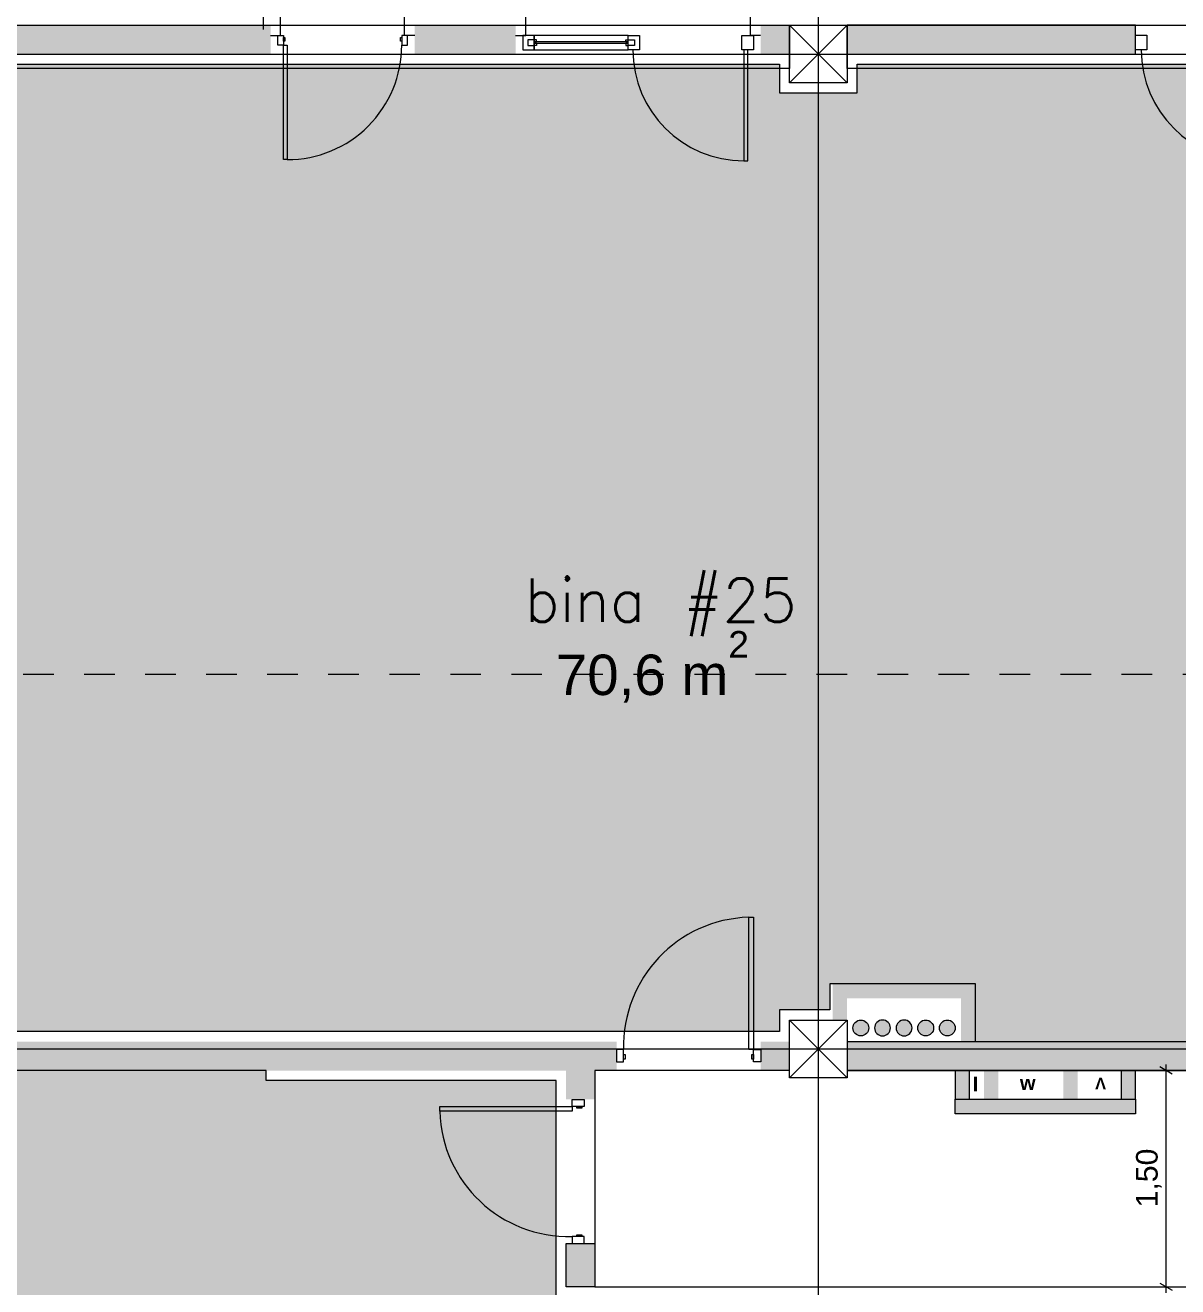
# Model space of a CAD drawing. Header units: metres. Extents: x 476297 to 476657, y 4620828 to 4621206.
# Drawn here: x 476392.25 to 476400.25, y 4621073.07 to 4621081.82 of the extents above; entities that cross this region are included whole.
import ezdxf

# ---------------------------------------------------------------- set-up
doc = ezdxf.new("R2010")
doc.units = ezdxf.units.M
doc.header["$MEASUREMENT"] = 0
doc.linetypes.add('Dashed', pattern=[0.423333, 0.211667, -0.211667])
for name, color, linetype in [('2D Drafting - General_Pen_No__1', 7, 'Continuous'), ('2D Drafting - General_Pen_No__1_Pen_No__7', 7, 'Continuous'), ('2D Drafting - General_Pen_No__250', 7, 'Continuous'), ('2D Drafting - General_Pen_No__250_Pen_No__7', 7, 'Continuous'), ('2D Drafting - General_Pen_No__7', 7, 'Continuous'), ('2D Drafting - General_Pen_No__7_Pen_No__1', 7, 'Continuous'), ('2D Drafting - General_Pen_No__7_Pen_No__7', 7, 'Continuous'), ('a-iataki_Pen_No__1', 7, 'Continuous'), ('Annotation - Text_Pen_No__7', 7, 'Continuous'), ('Doors_Pen_No__7_Pen_No__1', 7, 'Continuous'), ('Doors_Pen_No__7_Pen_No__7', 7, 'Continuous'), ('G-Anno-Nplt', 7, 'Continuous'), ('kar-panjara_Pen_No__7_Pen_No__1', 7, 'Continuous'), ('kar-panjara_Pen_No__7_Pen_No__7', 7, 'Continuous'), ('New.', 7, 'Continuous'), ('New0_Pen_No__250', 7, 'Continuous'), ('New2D Drafting - General_Pen_No__30_Pen_No__9_Pen_No__9', 7, 'Continuous'), ('NewDoors_Pen_No__7_Pen_No__7', 7, 'Continuous'), ('Newshenobebi', 7, 'Continuous'), ('shaxtebi da milebi_Pen_No__1_Pen_No__1', 7, 'Continuous'), ('shaxtebi da milebi_Pen_No__5_Pen_No__5', 7, 'Continuous'), ('zoma', 7, 'Continuous'), ('zoma_Pen_No__5', 7, 'Continuous')]:
    doc.layers.add(name, color=color, linetype=linetype)
doc.styles.add('GENERATED_STYLE_1', font='arial.ttf')
doc.styles.add('GENERATED_STYLE_2', font='arial.ttf')
doc.styles.add('GENERATED_STYLE_5', font='arialbd.ttf')
doc.dimstyles.new('GENERATED_STYLE__1', dxfattribs={"dimtxt": 0.2, "dimasz": 0.064421, "dimexe": 0.18, "dimexo": 0.003, "dimgap": 0.09, "dimtad": 1, "dimtih": 1, "dimtoh": 1, "dimzin": 0, "dimdsep": 46, "dimtxsty": 'GENERATED_STYLE_2', "dimblk": 'ARROWHEAD_2', "dimblk1": 'ARROWHEAD_2', "dimblk2": 'ARROWHEAD_2', "dimcen": 0.09, "dimclrd": 142, "dimclre": 142, "dimclrt": 142, "dimadec": 0, "dimazin": 0, "dimtfac": 1, "dimtdec": 4, "dimtmove": 0, "dimatfit": 3, "dimfxl": 1, "dimtolj": 1, "dimtzin": 0, "dimarcsym": 0})
doc.dimstyles.new('GENERATED_STYLE__7', dxfattribs={"dimtxt": 0.15, "dimasz": 0.064421, "dimexe": 0.18, "dimexo": 0.003, "dimgap": 0.09, "dimtad": 1, "dimzin": 0, "dimdsep": 46, "dimtxsty": 'GENERATED_STYLE_2', "dimblk": 'ARROWHEAD_2', "dimblk1": 'ARROWHEAD_2', "dimblk2": 'ARROWHEAD_2', "dimcen": 0.09, "dimclrd": 142, "dimclre": 142, "dimclrt": 142, "dimadec": 0, "dimazin": 0, "dimtfac": 1, "dimtdec": 4, "dimtmove": 0, "dimatfit": 3, "dimfxl": 1, "dimtolj": 1, "dimtzin": 0, "dimarcsym": 0})
doc.dimstyles.new('GENERATED_STYLE__9', dxfattribs={"dimtxt": 0.5, "dimasz": 0.228, "dimexe": 0.18, "dimexo": 0.003, "dimgap": 0.09, "dimtad": 1, "dimzin": 0, "dimdsep": 46, "dimtxsty": 'GENERATED_STYLE_2', "dimblk": 'ARROWHEAD_2', "dimblk1": 'ARROWHEAD_2', "dimblk2": 'ARROWHEAD_2', "dimcen": 0.09, "dimclrd": 1, "dimclre": 1, "dimclrt": 1, "dimadec": 0, "dimazin": 0, "dimtfac": 1, "dimtdec": 4, "dimtmove": 0, "dimatfit": 3, "dimfxl": 1, "dimtolj": 1, "dimtzin": 0, "dimarcsym": 0})

# ---------------------------------------------------------------- blocks, each defined once
blk = doc.blocks.new('*D146', base_point=(476844.5271, 4621385.791))
at = {"layer": 'zoma', "color": 142, "linetype": 'Continuous', "lineweight": 0, "transparency": 16777216}
for p, q in [((476400.1675, 4621074.612), (476400.1675, 4621074.5706)), ((476400.1039, 4621074.5706), (476400.231, 4621074.5706)), ((476400.2099, 4621074.5461), (476400.1251, 4621074.5951)), ((476400.1675, 4621074.5706), (476400.1675, 4621073.0706)), ((476400.1039, 4621073.0706), (476400.231, 4621073.0706)), ((476400.1251, 4621073.0951), (476400.2099, 4621073.0461)), ((476400.1675, 4621073.0706), (476400.1675, 4621073.0291))]:
    blk.add_line(p, q, dxfattribs=at)
at = {"layer": 'zoma', "color": 142, "lineweight": 0, "transparency": 16777216, "insert": (476400.1375, 4621073.621), "char_height": 0.15, "attachment_point": 7, "rotation": 90.00001, "style": 'GENERATED_STYLE_2'}
blk.add_mtext('\\A1;{\\pql;\\fArial CYR|b0|i0|c204|p34;1,50}', dxfattribs=at)
blk = doc.blocks.new('ARROWHEAD_2')
at = {"color": 0, "linetype": 'Continuous', "lineweight": 0}
for p, q in [((-0.378, -0.655), (0.378, 0.655)), ((0, 0), (-1, 0))]:
    blk.add_line(p, q, dxfattribs=at)
blk = doc.blocks.new('*D170', base_point=(476844.5271, 4621385.791))
at = {"layer": 'zoma', "color": 1, "linetype": 'Continuous', "lineweight": 0, "transparency": 16777216}
for p, q in [((476390.6558, 4621089.8057), (476390.6558, 4621089.9524)), ((476390.8058, 4621089.7191), (476390.5058, 4621089.8923)), ((476390.8808, 4621089.8057), (476390.4308, 4621089.8057)), ((476390.6557, 4621081.821), (476390.6558, 4621089.8057)), ((476390.5057, 4621081.9076), (476390.8057, 4621081.7344)), ((476390.8807, 4621081.821), (476390.4307, 4621081.821)), ((476390.6557, 4621081.6743), (476390.6557, 4621081.821))]:
    blk.add_line(p, q, dxfattribs=at)
at = {"layer": 'zoma', "color": 1, "lineweight": 0, "transparency": 16777216, "insert": (476390.5557, 4621084.9585), "char_height": 0.5, "attachment_point": 7, "rotation": 89.9995, "style": 'GENERATED_STYLE_2'}
blk.add_mtext('\\A1;{\\pql;\\fArial CYR|b0|i0|c204|p34;54.31}', dxfattribs=at)
blk = doc.blocks.new('*D336', base_point=(476844.5271, 4621385.791))
at = {"layer": 'zoma', "color": 142, "linetype": 'Continuous', "lineweight": 0, "transparency": 16777216}
for p, q in [((476391.0795, 4621099.6333), (476391.0305, 4621099.5485)), ((476391.055, 4621099.5273), (476391.055, 4621099.6545)), ((476397.5795, 4621099.6333), (476397.5305, 4621099.5485)), ((476397.555, 4621099.5273), (476397.555, 4621099.6545)), ((476391.055, 4621099.5909), (476397.555, 4621099.5909))]:
    blk.add_line(p, q, dxfattribs=at)
at = {"layer": 'zoma', "color": 142, "lineweight": 0, "transparency": 16777216, "char_height": 0.2, "attachment_point": 7, "style": 'GENERATED_STYLE_2'}
for s, insert in [('\\A1;{\\pql;\\fArial CYR|b0|i0|c204|p34;6,50}', (476394.039, 4621099.6309)), ('\\A1;{\\pql;\\fArial CYR|b0|i0|c204|p34;0,40}', (476396.9984, 4621099.6309))]:
    blk.add_mtext(s, dxfattribs=dict(at, insert=insert))
blk = doc.blocks.new('*D337', base_point=(476844.5271, 4621385.791))
at = {"layer": 'zoma', "color": 142, "linetype": 'Continuous', "lineweight": 0, "transparency": 16777216}
for p, q in [((476397.5795, 4621099.6333), (476397.5305, 4621099.5485)), ((476397.555, 4621099.5273), (476397.555, 4621099.6545)), ((476397.9795, 4621099.6333), (476397.9305, 4621099.5485)), ((476397.955, 4621099.5273), (476397.955, 4621099.6545)), ((476397.555, 4621099.5909), (476397.955, 4621099.5909))]:
    blk.add_line(p, q, dxfattribs=at)
blk = doc.blocks.new('*D338', base_point=(476844.5271, 4621385.791))
at = {"layer": 'zoma', "color": 142, "linetype": 'Continuous', "lineweight": 0, "transparency": 16777216}
for p, q in [((476397.9795, 4621099.6333), (476397.9305, 4621099.5485)), ((476397.955, 4621099.5273), (476397.955, 4621099.6545)), ((476404.4795, 4621099.6333), (476404.4305, 4621099.5485)), ((476404.455, 4621099.5273), (476404.455, 4621099.6545)), ((476397.955, 4621099.5909), (476404.455, 4621099.5909))]:
    blk.add_line(p, q, dxfattribs=at)
at = {"layer": 'zoma', "color": 142, "lineweight": 0, "transparency": 16777216, "char_height": 0.2, "attachment_point": 7, "style": 'GENERATED_STYLE_2'}
for s, insert in [('\\A1;{\\pql;\\fArial CYR|b0|i0|c204|p34;6,50}', (476400.939, 4621099.6309)), ('\\A1;{\\pql;\\fArial CYR|b0|i0|c204|p34;0,40}', (476403.8984, 4621099.6309))]:
    blk.add_mtext(s, dxfattribs=dict(at, insert=insert))

msp = doc.modelspace()

# ---------------------------------------------------------------- hatches: boundary and pattern name
at = {"layer": '2D Drafting - General_Pen_No__250', "linetype": 'Continuous', "lineweight": 0}
msp.add_hatch(color=7, dxfattribs=at).paths.add_polyline_path([(476399.8556, 4621074.5706), (476399.8556, 4621074.3712), (476399.9556, 4621074.3712), (476399.9556, 4621074.5706)])
at = {"layer": '2D Drafting - General_Pen_No__250_Pen_No__7', "linetype": 'Continuous', "lineweight": 0}
for points in [[(476393.9558, 4621081.8206), (476391.0558, 4621081.8206), (476391.0558, 4621081.6206), (476393.9558, 4621081.6206)], [(476395.6558, 4621081.6206), (476395.6558, 4621081.8206), (476394.9558, 4621081.8206), (476394.9558, 4621081.6206)], [(476397.5558, 4621081.8206), (476397.3558, 4621081.8206), (476397.3558, 4621081.6206), (476397.5558, 4621081.6206)], [(476397.9558, 4621081.8206), (476397.9558, 4621081.6206), (476399.9558, 4621081.6206), (476399.9558, 4621081.8206)], [(476397.8559, 4621075.1706), (476397.9558, 4621075.1706), (476398.846, 4621075.1706), (476398.846, 4621074.7706), (476398.7458, 4621074.7706), (476398.7458, 4621075.0706), (476397.9558, 4621075.0706), (476397.9558, 4621074.9206), (476397.8559, 4621074.9206)], [(476391.0558, 4621074.5706), (476396.3562, 4621074.5706), (476396.3562, 4621074.7706), (476391.0558, 4621074.7706)], [(476397.3562, 4621074.5706), (476397.5558, 4621074.5706), (476397.5558, 4621074.7706), (476397.3562, 4621074.7706)], [(476397.9558, 4621074.5706), (476401.5558, 4621074.5706), (476401.5558, 4621074.7706), (476397.9558, 4621074.7706)], [(476396.0065, 4621074.5706), (476396.2065, 4621074.5706), (476396.2065, 4621074.3702), (476396.0065, 4621074.3702)], [(476396.0065, 4621073.3702), (476396.2065, 4621073.3702), (476396.2065, 4621073.0704), (476396.0065, 4621073.0704)]]:
    msp.add_hatch(color=7, dxfattribs=at).paths.add_polyline_path(points)
at = {"layer": 'G-Anno-Nplt', "linetype": 'Continuous', "lineweight": 0}
for points in [[(476401.5558, 4621076.2206), (476401.5558, 4621074.7706), (476398.846, 4621074.7706), (476398.846, 4621075.1706), (476397.8358, 4621075.1706), (476397.8358, 4621074.9906), (476397.4858, 4621074.9906), (476397.4858, 4621074.8406), (476391.1258, 4621074.8406), (476391.1258, 4621074.9908), (476390.9258, 4621074.9908), (476390.9258, 4621081.3506), (476391.1258, 4621081.3506), (476391.1258, 4621081.5506), (476397.4858, 4621081.5506), (476397.4858, 4621081.3506), (476398.0258, 4621081.3506), (476398.0258, 4621081.5506), (476401.4858, 4621081.5506), (476401.4858, 4621076.2206)], [(476397.5858, 4621064.5906), (476397.5858, 4621070.9506), (476397.4858, 4621070.9506), (476397.4858, 4621071.4906), (476397.5858, 4621071.4906), (476397.5858, 4621072.4006), (476397.1456, 4621072.4006), (476397.1456, 4621072.8006), (476395.9365, 4621072.8006), (476395.9365, 4621074.5006), (476393.9258, 4621074.5006), (476393.9258, 4621074.5706), (476391.2558, 4621074.5706), (476391.2558, 4621074.1004), (476390.8558, 4621074.1004), (476390.8558, 4621072.6706), (476390.9258, 4621072.6706), (476390.9258, 4621072.0723), (476391.3258, 4621072.0723), (476391.3258, 4621071.2501), (476391.1258, 4621071.2501), (476391.1258, 4621070.9506), (476390.9258, 4621070.9506), (476390.9258, 4621064.5906), (476391.1258, 4621064.5906), (476391.1258, 4621064.3906), (476397.4858, 4621064.3906), (476397.4858, 4621064.5906)]]:
    msp.add_hatch(color=167, dxfattribs=at).paths.add_polyline_path(points)
at = {"layer": 'New2D Drafting - General_Pen_No__30_Pen_No__9_Pen_No__9', "linetype": 'Continuous', "lineweight": 0}
for points in [[(476398.8056, 4621074.5706), (476398.7056, 4621074.5706), (476398.7056, 4621074.3708), (476398.8056, 4621074.3708)], [(476399.0056, 4621074.5706), (476398.9056, 4621074.5706), (476398.9056, 4621074.3709), (476399.0056, 4621074.3709)], [(476399.5556, 4621074.3709), (476399.5556, 4621074.5707), (476399.4556, 4621074.5707), (476399.4556, 4621074.3709)], [(476399.9556, 4621074.2709), (476398.7056, 4621074.2709), (476398.7056, 4621074.3709), (476399.9556, 4621074.3709)]]:
    msp.add_hatch(color=7, dxfattribs=at).paths.add_polyline_path(points)
at = {"layer": 'shaxtebi da milebi_Pen_No__1_Pen_No__1', "linetype": 'Continuous', "lineweight": 0}
msp.add_hatch(color=1, dxfattribs=at).paths.add_polyline_path([(476398.1058, 4621074.8657, 1), (476397.9958, 4621074.8657, 1)])
at = {"layer": 'shaxtebi da milebi_Pen_No__5_Pen_No__5', "linetype": 'Continuous', "lineweight": 0}
for color, points in [(5, [(476398.2008, 4621074.9207, 1), (476398.2008, 4621074.8107, 1)]), (5, [(476398.3508, 4621074.9207, 1), (476398.3508, 4621074.8107, 1)]), (251, [(476398.5558, 4621074.8657, -1), (476398.4458, 4621074.8657, -1)]), (251, [(476398.7058, 4621074.8657, -1), (476398.5958, 4621074.8657, -1)])]:
    msp.add_hatch(color=color, dxfattribs=at).paths.add_polyline_path(points)

# ---------------------------------------------------------------- linework, layer by layer
at = {"layer": '2D Drafting - General_Pen_No__1', "color": 7, "linetype": 'Continuous', "lineweight": 0}
for p, q in [((476397.5558, 4621081.4206), (476397.9558, 4621081.8206)), ((476397.9558, 4621081.4206), (476397.5558, 4621081.8206)), ((476397.5558, 4621074.5206), (476397.9558, 4621074.9206)), ((476397.9558, 4621074.5206), (476397.5558, 4621074.9206))]:
    msp.add_line(p, q, dxfattribs=at)
at = {"layer": '2D Drafting - General_Pen_No__1', "color": 7, "linetype": 'Continuous', "lineweight": 0, "flags": 128}
for points in [[(476397.5558, 4621081.5206), (476391.0558, 4621081.5206), (476391.0558, 4621081.8206), (476397.5558, 4621081.8206)], [(476397.9558, 4621081.4206), (476397.5558, 4621081.4206), (476397.5558, 4621081.8206), (476397.9558, 4621081.8206)], [(476404.4558, 4621081.5206), (476397.9558, 4621081.5206), (476397.9558, 4621081.8206), (476404.4558, 4621081.8206)], [(476397.9558, 4621074.5206), (476397.5558, 4621074.5206), (476397.5558, 4621074.9206), (476397.9558, 4621074.9206)]]:
    msp.add_lwpolyline(points, close=True, dxfattribs=at)
at = {"layer": '2D Drafting - General_Pen_No__1_Pen_No__7', "color": 7, "linetype": 'Continuous', "lineweight": 0}
for centre, start, end in [((476397.2984, 4621074.7403), 91.60381, 181.60381), ((476396.023, 4621074.3125), 181.60381, 271.60381)]:
    msp.add_arc(centre, 0.8932, start, end, dxfattribs=at)
at = {"layer": '2D Drafting - General_Pen_No__250', "color": 7, "linetype": 'Continuous', "lineweight": 0, "flags": 128}
msp.add_lwpolyline([(476399.8556, 4621074.5706), (476399.8556, 4621074.3712), (476399.9556, 4621074.3712), (476399.9556, 4621074.5706)], close=True, dxfattribs=at)
at = {"layer": '2D Drafting - General_Pen_No__250_Pen_No__7', "color": 7, "linetype": 'Continuous', "lineweight": 0, "flags": 128}
for points in [[(476397.9558, 4621081.8206), (476397.9558, 4621081.6206), (476399.9558, 4621081.6206), (476399.9558, 4621081.8206)], [(476397.9558, 4621074.5706), (476401.5558, 4621074.5706), (476401.5558, 4621074.7706), (476397.9558, 4621074.7706)], [(476396.0065, 4621073.3702), (476396.2065, 4621073.3702), (476396.2065, 4621073.0704), (476396.0065, 4621073.0704)]]:
    msp.add_lwpolyline(points, close=True, dxfattribs=at)
at = {"layer": '2D Drafting - General_Pen_No__7', "color": 7, "linetype": 'Continuous', "lineweight": 0, "flags": 128}
for points in [[(476393.9558, 4621081.7504), (476394.0258, 4621081.7504), (476394.0258, 4621081.8906)], [(476394.9558, 4621081.7504), (476394.8858, 4621081.7504), (476394.8858, 4621081.8906)], [(476395.6558, 4621081.7504), (476395.7258, 4621081.7504), (476395.7258, 4621081.8906)], [(476397.3558, 4621081.7505), (476397.2858, 4621081.7505), (476397.2858, 4621081.8907)]]:
    msp.add_lwpolyline(points, dxfattribs=at)
at = {"layer": '2D Drafting - General_Pen_No__7_Pen_No__1', "color": 7, "linetype": 'Continuous', "lineweight": 0, "flags": 128}
msp.add_lwpolyline([(476396.4358, 4621081.7504), (476395.7858, 4621081.7504), (476395.7858, 4621081.6504), (476396.4358, 4621081.6504)], close=True, dxfattribs=at)
at = {"layer": '2D Drafting - General_Pen_No__7_Pen_No__7', "color": 7, "linetype": 'Continuous', "lineweight": 0}
for centre, radius, start, end in [((476394.072, 4621081.6826), 0.7943, 269.99853, 0.00021), ((476397.2391, 4621081.6504), 0.7703, 180.0032, 270.00002), ((476400.7661, 4621081.651), 0.7703, 180.0057, 270.00252)]:
    msp.add_arc(centre, radius, start, end, dxfattribs=at)
at = {"layer": 'Doors_Pen_No__7_Pen_No__1', "color": 7, "linetype": 'Continuous', "lineweight": 0, "flags": 128}
msp.add_lwpolyline([(476397.2658, 4621081.6504), (476397.2391, 4621081.6504), (476397.2391, 4621080.8801), (476397.2658, 4621080.8801)], close=True, dxfattribs=at)
at = {"layer": 'Doors_Pen_No__7_Pen_No__7', "color": 7, "linetype": 'Continuous', "lineweight": 0, "flags": 128}
for points in [[(476394.0058, 4621081.7504), (476394.0453, 4621081.7504), (476394.0453, 4621081.6826), (476394.0058, 4621081.6826)], [(476394.0453, 4621081.736), (476394.0542, 4621081.736), (476394.0542, 4621081.7093), (476394.0453, 4621081.7093)], [(476394.8574, 4621081.736), (476394.8663, 4621081.736), (476394.8663, 4621081.7093), (476394.8574, 4621081.7093)], [(476394.9058, 4621081.7504), (476394.8663, 4621081.7504), (476394.8663, 4621081.6826), (476394.9058, 4621081.6826)], [(476394.0453, 4621081.6826), (476394.072, 4621081.6826), (476394.072, 4621080.8883), (476394.0453, 4621080.8883)], [(476397.3068, 4621074.7153), (476397.2734, 4621074.7153), (476397.2734, 4621075.6332), (476397.3068, 4621075.6332)], [(476396.3562, 4621074.6306), (476396.4055, 4621074.6306), (476396.4055, 4621074.7153), (476396.3562, 4621074.7153)], [(476397.3562, 4621074.6306), (476397.3068, 4621074.6306), (476397.3068, 4621074.7153), (476397.3562, 4621074.7153)], [(476396.4167, 4621074.6486), (476396.4055, 4621074.6486), (476396.4055, 4621074.6819), (476396.4167, 4621074.6819)], [(476397.3068, 4621074.6486), (476397.2957, 4621074.6486), (476397.2957, 4621074.6819), (476397.3068, 4621074.6819)], [(476396.1327, 4621074.3702), (476396.1327, 4621074.3208), (476396.048, 4621074.3208), (476396.048, 4621074.3702)], [(476396.048, 4621074.3208), (476396.048, 4621074.2875), (476395.1301, 4621074.2875), (476395.1301, 4621074.3208)], [(476396.1147, 4621074.3208), (476396.1147, 4621074.3097), (476396.0813, 4621074.3097), (476396.0813, 4621074.3208)], [(476396.1327, 4621073.3702), (476396.1327, 4621073.4196), (476396.048, 4621073.4196), (476396.048, 4621073.3702)], [(476396.1147, 4621073.4307), (476396.1147, 4621073.4196), (476396.0813, 4621073.4196), (476396.0813, 4621073.4307)]]:
    msp.add_lwpolyline(points, close=True, dxfattribs=at)
at = {"layer": 'G-Anno-Nplt', "color": 7, "linetype": 'Continuous', "lineweight": 0, "flags": 128}
msp.add_lwpolyline([(476401.5558, 4621076.2206), (476401.5558, 4621074.7706), (476398.846, 4621074.7706), (476398.846, 4621075.1706), (476397.8358, 4621075.1706), (476397.8358, 4621074.9906), (476397.4858, 4621074.9906), (476397.4858, 4621074.8406), (476391.1258, 4621074.8406), (476391.1258, 4621074.9908), (476390.9258, 4621074.9908), (476390.9258, 4621081.3506), (476391.1258, 4621081.3506), (476391.1258, 4621081.5506), (476397.4858, 4621081.5506), (476397.4858, 4621081.3506), (476398.0258, 4621081.3506), (476398.0258, 4621081.5506), (476401.4858, 4621081.5506), (476401.4858, 4621076.2206)], close=True, dxfattribs=at)
msp.add_lwpolyline([(476391.1258, 4621064.3906), (476397.4858, 4621064.3906), (476397.4858, 4621064.5906), (476397.5858, 4621064.5906), (476397.5858, 4621070.9506), (476397.4858, 4621070.9506), (476397.4858, 4621071.4906), (476397.5858, 4621071.4906), (476397.5858, 4621072.4006), (476397.1456, 4621072.4006), (476397.1456, 4621072.8006), (476395.9365, 4621072.8006), (476395.9365, 4621074.5006), (476393.9258, 4621074.5006), (476393.9258, 4621074.5706), (476391.2558, 4621074.5706)], dxfattribs=at)
at = {"layer": 'kar-panjara_Pen_No__7_Pen_No__1', "color": 7, "linetype": 'Continuous', "lineweight": 0, "flags": 128}
for points in [[(476395.7858, 4621081.7504), (476395.7058, 4621081.7504), (476395.7058, 4621081.6504), (476395.7858, 4621081.6504)], [(476395.7408, 4621081.6804), (476395.7858, 4621081.6804), (476395.7858, 4621081.6954), (476395.7858, 4621081.7054), (476395.8008, 4621081.7054), (476395.8008, 4621081.7204), (476395.7408, 4621081.7204)], [(476395.7858, 4621081.6954), (476396.4358, 4621081.6954), (476396.4358, 4621081.7054), (476395.7858, 4621081.7054)], [(476395.8008, 4621081.6804), (476395.7858, 4621081.6804), (476395.7858, 4621081.6954), (476395.8008, 4621081.6954)], [(476396.4808, 4621081.6804), (476396.4358, 4621081.6804), (476396.4358, 4621081.6954), (476396.4358, 4621081.7054), (476396.4208, 4621081.7054), (476396.4208, 4621081.7204), (476396.4808, 4621081.7204)], [(476396.4208, 4621081.6804), (476396.4358, 4621081.6804), (476396.4358, 4621081.6954), (476396.4208, 4621081.6954)], [(476396.4358, 4621081.7504), (476396.5158, 4621081.7504), (476396.5158, 4621081.6504), (476396.4358, 4621081.6504)], [(476397.2258, 4621081.7504), (476397.3058, 4621081.7504), (476397.3058, 4621081.6504), (476397.2258, 4621081.6504)]]:
    msp.add_lwpolyline(points, close=True, dxfattribs=at)
at = {"layer": 'kar-panjara_Pen_No__7_Pen_No__7', "color": 7, "linetype": 'Continuous', "lineweight": 0, "flags": 128}
msp.add_lwpolyline([(476399.9558, 4621081.7509), (476400.0358, 4621081.7509), (476400.0358, 4621081.6509), (476399.9558, 4621081.6509)], close=True, dxfattribs=at)
at = {"layer": 'New0_Pen_No__250', "color": 7, "linetype": 'Continuous', "lineweight": 0, "flags": 128}
msp.add_lwpolyline([(476406.2063, 4621073.0706), (476406.2063, 4621074.5706), (476404.856, 4621074.5706), (476404.856, 4621074.5206), (476404.456, 4621074.5206), (476404.456, 4621074.9206), (476404.656, 4621074.9206), (476404.656, 4621081.4204), (476404.456, 4621081.4204), (476404.456, 4621081.6206), (476401.7559, 4621081.6206), (476401.7559, 4621074.5706), (476397.956, 4621074.5706), (476397.956, 4621074.5206), (476397.556, 4621074.5206), (476397.556, 4621074.5706), (476396.2058, 4621074.5706), (476396.2058, 4621073.0706)], close=True, dxfattribs=at)
at = {"layer": 'New2D Drafting - General_Pen_No__30_Pen_No__9_Pen_No__9', "color": 7, "linetype": 'Continuous', "lineweight": 0, "flags": 128}
for points in [[(476398.8056, 4621074.5706), (476398.7056, 4621074.5706), (476398.7056, 4621074.3708), (476398.8056, 4621074.3708)], [(476399.9556, 4621074.2709), (476398.7056, 4621074.2709), (476398.7056, 4621074.3709), (476399.9556, 4621074.3709)]]:
    msp.add_lwpolyline(points, close=True, dxfattribs=at)
at = {"layer": 'NewDoors_Pen_No__7_Pen_No__7', "color": 7, "linetype": 'Continuous', "lineweight": 0, "flags": 128}
msp.add_lwpolyline([(476397.4555, 4621083.3708), (476393.9058, 4621083.3708), (476393.9058, 4621081.7908)], dxfattribs=at)
at = {"layer": 'Newshenobebi', "color": 1, "linetype": 'Dashed', "lineweight": 0}
msp.add_lwpolyline([(476436.9018, 4621077.3163), (476385.8286, 4621077.3163)], dxfattribs=at)
at = {"layer": 'shaxtebi da milebi_Pen_No__1_Pen_No__1', "color": 1, "linetype": 'Continuous', "lineweight": 0, "flags": 128}
msp.add_lwpolyline([(476398.1058, 4621074.8657, -1), (476397.9958, 4621074.8657, -1)], format="xyb", close=True, dxfattribs=at)
at = {"layer": 'shaxtebi da milebi_Pen_No__5_Pen_No__5', "color": 5, "linetype": 'Continuous', "lineweight": 0, "flags": 128}
for points in [[(476398.2008, 4621074.9207, 1), (476398.2008, 4621074.8107, 1)], [(476398.3508, 4621074.9207, 1), (476398.3508, 4621074.8107, 1)]]:
    msp.add_lwpolyline(points, format="xyb", close=True, dxfattribs=at)
at = {"layer": 'shaxtebi da milebi_Pen_No__5_Pen_No__5', "color": 251, "linetype": 'Continuous', "lineweight": 0, "flags": 128}
for points in [[(476398.5558, 4621074.8657, -1), (476398.4458, 4621074.8657, -1)], [(476398.7058, 4621074.8657, -1), (476398.5958, 4621074.8657, -1)]]:
    msp.add_lwpolyline(points, format="xyb", close=True, dxfattribs=at)
at = {"layer": 'zoma_Pen_No__5', "color": 5, "linetype": 'Continuous', "lineweight": 0}
for p, q in [((476397.7558, 4621085.3302), (476397.7558, 4621060.6194)), ((476386.7753, 4621081.6206), (476436.6616, 4621081.6206)), ((476386.7753, 4621081.6206), (476436.6616, 4621081.6206)), ((476386.7753, 4621074.7206), (476436.6616, 4621074.7206)), ((476386.7753, 4621074.7206), (476436.6616, 4621074.7206))]:
    msp.add_line(p, q, dxfattribs=at)

# ---------------------------------------------------------------- texts
at = {"layer": 'a-iataki_Pen_No__1', "color": 1, "linetype": 'Continuous', "lineweight": 0, "insert": (476399.7512, 4621074.441), "char_height": 0.08, "attachment_point": 1, "rotation": 180.00001, "style": 'GENERATED_STYLE_5'}
msp.add_mtext('\\A1;{\\pql;\\fArial|b1|i0|c0|p34;V}', dxfattribs=at)
at = {"layer": 'Annotation - Text_Pen_No__7', "color": 142, "linetype": 'Continuous', "lineweight": 0, "insert": (476396.6622, 4621077.9831), "char_height": 0.3, "attachment_point": 2, "rotation": 0.00002}
msp.add_mtext('\\A1;{\\pqc;\\Ftxt.shx;bina #\\Ftxt.shx;25}', dxfattribs=at)
at = {"layer": 'G-Anno-Nplt', "color": 142, "lineweight": 0, "insert": (476395.9355, 4621077.123), "char_height": 0.28, "attachment_point": 7, "style": 'GENERATED_STYLE_1'}
msp.add_mtext('{\\fArial|b0|i0|c0|p34;70,6 m{\\H0.66x;\\S2^  ;}}', dxfattribs=at)
at = {"layer": 'New.', "color": 1, "linetype": 'Continuous', "lineweight": 0, "char_height": 0.1, "attachment_point": 2, "rotation": 0.00001, "style": 'GENERATED_STYLE_5'}
for s, insert in [('\\A1;{\\pqc;\\fArial|b1|i0|c0|p34;I}', (476398.8464, 4621074.5272)), ('\\A1;{\\pqc;\\fArial|b1|i0|c0|p34;w}', (476399.2086, 4621074.535))]:
    msp.add_mtext(s, dxfattribs=dict(at, insert=insert))

# ---------------------------------------------------------------- dimensions: what is measured, and where the dimension line sits
at = {"layer": 'zoma', "color": 142, "linetype": 'Continuous', "lineweight": 0}
for base, p1, p2, picture, middle in [((476397.555, 4621099.5909), (476391.055, 4621066.8847), (476397.555, 4621066.4847), '*D336', (476394.2987, 4621099.7309)), ((476404.455, 4621099.5909), (476397.955, 4621066.4847), (476404.455, 4621066.4847), '*D338', (476401.1987, 4621099.7309)), ((476397.955, 4621099.5909), (476397.555, 4621066.4847), (476397.955, 4621066.4847), '*D337', (476397.2582, 4621099.7309))]:
    dim = msp.add_linear_dim(base=base, p1=p1, p2=p2, dimstyle='GENERATED_STYLE__1', dxfattribs=at)
    dim.commit()
    dim.dimension.update_dxf_attribs({"geometry": picture, "text_midpoint": middle, "dimtype": 160})
at = {"layer": 'zoma', "color": 1, "linetype": 'Continuous', "lineweight": 0}
dim = msp.add_linear_dim(base=(476390.6558, 4621089.8057), p1=(476432.4558, 4621081.8206), p2=(476390.6558, 4621089.8057), angle=89.9995, text='54.31', dimstyle='GENERATED_STYLE__9', dxfattribs=at)
dim.commit()
dim.dimension.update_dxf_attribs({"geometry": '*D170', "text_midpoint": (476390.3057, 4621085.7985), "dimtype": 160, "text_rotation": 89.9995})
at = {"layer": 'zoma', "color": 142, "linetype": 'Continuous', "lineweight": 0}
dim = msp.add_linear_dim(base=(476400.1675, 4621073.0706), p1=(476400.0469, 4621074.5706), p2=(476400.0268, 4621073.0706), angle=270.00001, dimstyle='GENERATED_STYLE__7', dxfattribs=at)
dim.commit()
dim.dimension.update_dxf_attribs({"geometry": '*D146', "text_midpoint": (476400.0625, 4621073.8159), "dimtype": 160, "text_rotation": 90.00001})

doc.saveas('drawing.dxf')
